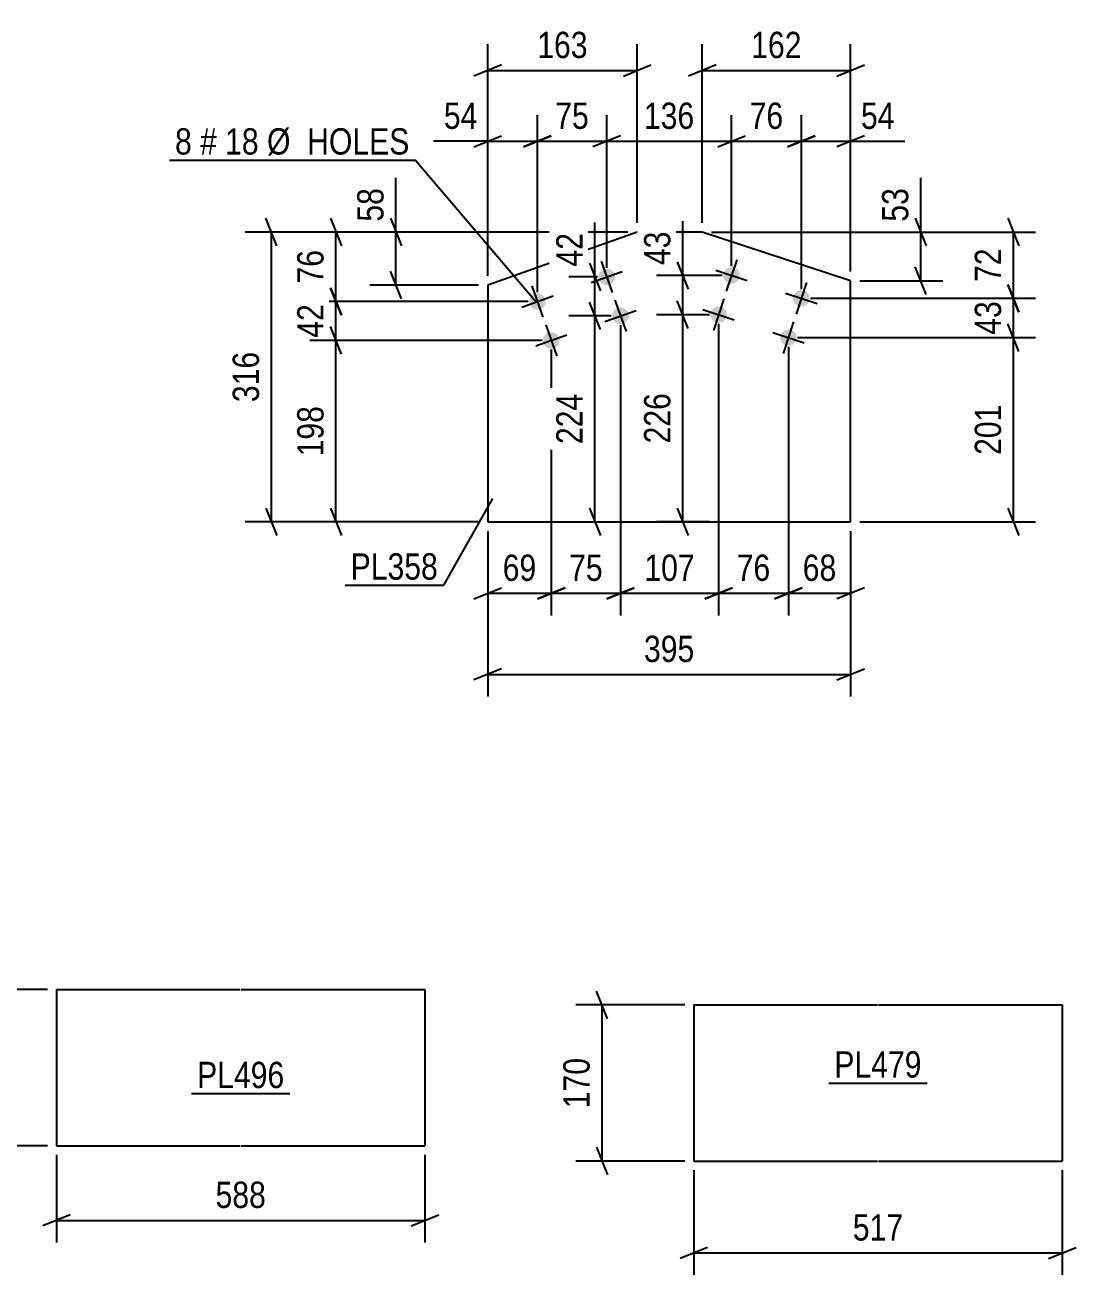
# Model space of a CAD drawing. Header units: millimetres. Extents: x 0 to 841, y 0 to 594.
# Drawn here: x 417.9 to 532.4, y 307.3 to 443.4 of the extents above; entities that cross this region are included whole.
import ezdxf

# ---------------------------------------------------------------- set-up
doc = ezdxf.new("R2010")
doc.units = ezdxf.units.MM
doc.styles.add('Arial Narrow', font='ARIALN.TTF', dxfattribs={"height": 0.2})

# ---------------------------------------------------------------- blocks, each defined once
blk = doc.blocks.new('Part-570369591-17394 - 17393')
at = {"color": 2, "linetype": 'Continuous'}
for p, q in [((490.76, 336.72), (490.76, 319.72)), ((490.76, 336.72), (510.76, 336.72)), ((510.86, 336.72), (530.86, 336.72)), ((530.86, 336.72), (530.86, 319.72)), ((490.76, 319.72), (510.76, 319.72)), ((510.86, 319.72), (530.86, 319.72))]:
    blk.add_line(p, q, dxfattribs=at)
blk = doc.blocks.new('Part-570369591-17402 - 17401')
at = {"color": 2, "linetype": 'Continuous'}
for p, q in [((421.38, 338.39), (421.38, 321.39)), ((421.38, 338.39), (441.38, 338.39)), ((441.48, 338.39), (461.48, 338.39)), ((461.48, 338.39), (461.48, 321.39)), ((421.38, 321.39), (441.38, 321.39)), ((441.48, 321.39), (461.48, 321.39))]:
    blk.add_line(p, q, dxfattribs=at)
blk = doc.blocks.new('Part-570369591-17482 - 17481')
at = {"color": 2, "linetype": 'Continuous'}
for p, q in [((484.58, 420.89), (468.32, 415.12)), ((491.67, 420.89), (484.58, 420.89)), ((507.82, 415.59), (491.67, 420.89)), ((507.82, 389.33), (507.82, 415.59)), ((468.32, 415.12), (468.32, 389.33)), ((468.32, 389.33), (507.82, 389.33))]:
    blk.add_line(p, q, dxfattribs=at)
blk = doc.blocks.new('Bolt-570369591-17483 - 17481')
at = {"linetype": 'Continuous'}
for points in [[(495.71, 415.88, -1), (494, 416.45, -1)], [(503.31, 413.39, -1), (501.6, 413.95, -1)], [(494.31, 411.61, -1), (492.6, 412.17, -1)], [(501.91, 409.11, -1), (500.2, 409.67, -1)]]:
    blk.add_hatch(color=1, dxfattribs=at).paths.add_polyline_path(points)
at = {"color": 1, "linetype": 'Continuous'}
for p, q in [((493.14, 416.73), (496.56, 415.6)), ((495.42, 417.87), (494.29, 414.45)), ((503.02, 415.38), (501.89, 411.96)), ((500.74, 414.23), (504.17, 413.11)), ((491.74, 412.45), (495.16, 411.33)), ((494.01, 413.6), (492.89, 410.18)), ((501.61, 411.1), (500.49, 407.68)), ((499.34, 409.95), (502.76, 408.83))]:
    blk.add_line(p, q, dxfattribs=at)
blk = doc.blocks.new('Bolt-570369591-17484 - 17481')
at = {"linetype": 'Continuous'}
for points in [[(482.12, 416.3, -1), (480.42, 415.7, -1)], [(474.58, 413.63, -1), (472.88, 413.03, -1)], [(483.62, 412.06, -1), (481.93, 411.46, -1)], [(476.08, 409.39, -1), (474.39, 408.78, -1)]]:
    blk.add_hatch(color=1, dxfattribs=at).paths.add_polyline_path(points)
at = {"color": 1, "linetype": 'Continuous'}
for p, q in [((479.57, 415.4), (482.96, 416.6)), ((480.67, 417.7), (481.87, 414.31)), ((472.03, 412.72), (475.43, 413.93)), ((473.13, 415.02), (474.33, 411.63)), ((482.17, 413.46), (483.38, 410.07)), ((481.08, 411.16), (484.47, 412.36)), ((474.63, 410.78), (475.84, 407.39)), ((473.54, 408.48), (476.93, 409.69))]:
    blk.add_line(p, q, dxfattribs=at)
blk = doc.blocks.new('StraightDimension-570369591-17788 - 17393')
at = {"color": 7, "linetype": 'Continuous'}
for p, q in [((481.36, 335.22), (480.16, 338.22)), ((489.76, 336.72), (477.91, 336.72)), ((480.76, 319.72), (480.76, 336.72)), ((480.16, 321.22), (481.36, 318.22)), ((489.76, 319.72), (477.91, 319.72))]:
    blk.add_line(p, q, dxfattribs=at)
at = {"color": 0}
blk.add_wipeout([(480.01, 331.56), (475.81, 331.56), (475.81, 324.88), (480.01, 324.88)], dxfattribs=at)
at = {"color": 3, "style": 'Arial Narrow'}
blk.add_text('170', height=2.863, rotation=90.0002, dxfattribs=at).set_placement((479.41, 325.48))
blk = doc.blocks.new('StraightDimension-570369591-17792 - 17393')
at = {"color": 7, "linetype": 'Continuous'}
for p, q in [((490.76, 318.72), (490.76, 307.32)), ((530.86, 318.72), (530.86, 307.32)), ((492.26, 310.32), (489.26, 309.12)), ((490.76, 309.72), (530.86, 309.72)), ((529.36, 309.12), (532.36, 310.32))]:
    blk.add_line(p, q, dxfattribs=at)
at = {"color": 0}
blk.add_wipeout([(514.15, 310.47), (514.15, 314.67), (507.46, 314.67), (507.46, 310.47)], dxfattribs=at)
at = {"color": 3, "style": 'Arial Narrow'}
blk.add_text('517', height=2.863, dxfattribs=at).set_placement((508.06, 311.07))
blk = doc.blocks.new('StraightDimension-570369591-17796 - 17401')
at = {"color": 7, "linetype": 'Continuous'}
for p, q in [((413.96, 336.89), (412.76, 339.89)), ((420.38, 338.39), (410.51, 338.39)), ((413.36, 321.39), (413.36, 338.39)), ((412.76, 322.89), (413.96, 319.89)), ((420.38, 321.39), (410.51, 321.39))]:
    blk.add_line(p, q, dxfattribs=at)
at = {"color": 0}
blk.add_wipeout([(412.61, 333.24), (408.41, 333.24), (408.41, 326.55), (412.61, 326.55)], dxfattribs=at)
at = {"color": 3, "style": 'Arial Narrow'}
blk.add_text('170', height=2.863, rotation=90.0002, dxfattribs=at).set_placement((412.01, 327.15))
blk = doc.blocks.new('StraightDimension-570369591-17800 - 17401')
at = {"color": 7, "linetype": 'Continuous'}
for p, q in [((421.38, 320.39), (421.38, 310.87)), ((461.48, 320.39), (461.48, 310.87)), ((422.88, 313.87), (419.88, 312.67)), ((421.38, 313.27), (461.48, 313.27)), ((459.98, 312.67), (462.98, 313.87))]:
    blk.add_line(p, q, dxfattribs=at)
at = {"color": 0}
blk.add_wipeout([(444.77, 314.02), (444.77, 318.22), (438.09, 318.22), (438.09, 314.02)], dxfattribs=at)
at = {"color": 3, "style": 'Arial Narrow'}
blk.add_text('588', height=2.863, dxfattribs=at).set_placement((438.69, 314.62))
blk = doc.blocks.new('StraightDimension-570369591-17932 - 17481')
at = {"color": 7, "linetype": 'Continuous'}
for p, q in [((515.45, 420.89), (515.45, 426.8)), ((515.45, 420.89), (515.45, 426.8)), ((514.85, 422.39), (516.05, 419.39)), ((492.67, 420.89), (517.85, 420.89)), ((515.45, 415.59), (515.45, 420.89)), ((516.05, 414.09), (514.85, 417.09)), ((508.82, 415.59), (517.85, 415.59))]:
    blk.add_line(p, q, dxfattribs=at)
at = {"color": 0}
blk.add_wipeout([(514.7, 426.28), (510.5, 426.28), (510.5, 421.42), (514.7, 421.42)], dxfattribs=at)
at = {"color": 3, "style": 'Arial Narrow'}
blk.add_text('53', height=2.863, rotation=90.0002, dxfattribs=at).set_placement((514.1, 422.02))
blk = doc.blocks.new('StraightDimension-570369591-17928 - 17481')
at = {"color": 7, "linetype": 'Continuous'}
for p, q in [((468.32, 388.33), (468.32, 370.32)), ((507.82, 388.33), (507.82, 370.32)), ((469.82, 373.32), (466.82, 372.12)), ((506.32, 372.12), (509.32, 373.32)), ((468.32, 372.72), (507.82, 372.72))]:
    blk.add_line(p, q, dxfattribs=at)
at = {"color": 0}
blk.add_wipeout([(491.41, 373.47), (491.41, 377.67), (484.73, 377.67), (484.73, 373.47)], dxfattribs=at)
at = {"color": 3, "style": 'Arial Narrow'}
blk.add_text('395', height=2.863, dxfattribs=at).set_placement((485.33, 374.07))
blk = doc.blocks.new('StraightDimension-570369591-17920 - 17481')
at = {"color": 7, "linetype": 'Continuous'}
for p, q in [((491.67, 421.89), (491.67, 441.33)), ((507.82, 416.59), (507.82, 441.33)), ((493.17, 439.08), (490.17, 437.88)), ((491.67, 438.48), (507.82, 438.48)), ((506.32, 437.88), (509.32, 439.08))]:
    blk.add_line(p, q, dxfattribs=at)
at = {"color": 0}
blk.add_wipeout([(503.09, 439.23), (503.09, 443.43), (496.4, 443.43), (496.4, 439.23)], dxfattribs=at)
at = {"color": 3, "style": 'Arial Narrow'}
blk.add_text('162', height=2.863, dxfattribs=at).set_placement((497, 439.83))
blk = doc.blocks.new('StraightDimension-570369591-21755 - 17481')
at = {"color": 7, "linetype": 'Continuous'}
for p, q in [((482.77, 410.76), (482.77, 379.15)), ((475.23, 408.09), (475.23, 379.15)), ((473.73, 380.95), (476.73, 382.15)), ((475.23, 381.55), (482.77, 381.55)), ((484.27, 382.15), (481.27, 380.95))]:
    blk.add_line(p, q, dxfattribs=at)
at = {"color": 0}
blk.add_wipeout([(481.43, 382.3), (481.43, 386.5), (476.58, 386.5), (476.58, 382.3)], dxfattribs=at)
at = {"color": 3, "style": 'Arial Narrow'}
blk.add_text('75', height=2.863, dxfattribs=at).set_placement((477.18, 382.9))
blk = doc.blocks.new('StraightDimension-570369591-21691 - 17481')
at = {"color": 7, "linetype": 'Continuous'}
for p, q in [((524.95, 415.17), (526.15, 412.17)), ((503.46, 413.67), (527.95, 413.67)), ((525.55, 409.39), (525.55, 413.67)), ((526.15, 407.89), (524.95, 410.89)), ((502.05, 409.39), (527.95, 409.39))]:
    blk.add_line(p, q, dxfattribs=at)
at = {"color": 0}
blk.add_wipeout([(524.8, 413.96), (520.6, 413.96), (520.6, 409.1), (524.8, 409.1)], dxfattribs=at)
at = {"color": 3, "style": 'Arial Narrow'}
blk.add_text('43', height=2.863, rotation=90.0002, dxfattribs=at).set_placement((524.2, 409.7))
blk = doc.blocks.new('StraightDimension-570369591-21756 - 17481')
at = {"color": 7, "linetype": 'Continuous'}
for p, q in [((475.23, 408.09), (475.23, 379.15)), ((468.32, 388.33), (468.32, 379.15)), ((466.82, 380.95), (469.82, 382.15)), ((468.32, 381.55), (475.23, 381.55)), ((476.73, 382.15), (473.73, 380.95))]:
    blk.add_line(p, q, dxfattribs=at)
at = {"color": 0}
blk.add_wipeout([(474.2, 382.3), (474.2, 386.5), (469.35, 386.5), (469.35, 382.3)], dxfattribs=at)
at = {"color": 3, "style": 'Arial Narrow'}
blk.add_text('69', height=2.863, dxfattribs=at).set_placement((469.95, 382.9))
blk = doc.blocks.new('StraightDimension-570369591-21692 - 17481')
at = {"color": 7, "linetype": 'Continuous'}
for p, q in [((526.15, 407.89), (524.95, 410.89)), ((502.05, 409.39), (527.95, 409.39)), ((525.55, 389.33), (525.55, 409.39)), ((524.95, 390.83), (526.15, 387.83)), ((508.82, 389.33), (527.95, 389.33))]:
    blk.add_line(p, q, dxfattribs=at)
at = {"color": 0}
blk.add_wipeout([(524.8, 402.7), (520.6, 402.7), (520.6, 396.02), (524.8, 396.02)], dxfattribs=at)
at = {"color": 3, "style": 'Arial Narrow'}
blk.add_text('201', height=2.863, rotation=90.0002, dxfattribs=at).set_placement((524.2, 396.62))
blk = doc.blocks.new('StraightDimension-570369591-17922 - 17481')
at = {"color": 7, "linetype": 'Continuous'}
for p, q in [((468.32, 416.12), (468.32, 441.33)), ((484.58, 421.89), (484.58, 441.33)), ((469.82, 439.08), (466.82, 437.88)), ((468.32, 438.48), (484.58, 438.48)), ((483.08, 437.88), (486.08, 439.08))]:
    blk.add_line(p, q, dxfattribs=at)
at = {"color": 0}
blk.add_wipeout([(479.79, 439.23), (479.79, 443.43), (473.11, 443.43), (473.11, 439.23)], dxfattribs=at)
at = {"color": 3, "style": 'Arial Narrow'}
blk.add_text('163', height=2.863, dxfattribs=at).set_placement((473.71, 439.83))
blk = doc.blocks.new('StraightDimension-570369591-17936 - 17481')
at = {"color": 7, "linetype": 'Continuous'}
for p, q in [((458.32, 420.89), (458.32, 426.8)), ((458.32, 420.89), (458.32, 426.8)), ((457.72, 422.39), (458.92, 419.39)), ((483.58, 420.89), (455.47, 420.89)), ((458.32, 415.12), (458.32, 420.89)), ((458.92, 413.62), (457.72, 416.62)), ((467.32, 415.12), (455.47, 415.12))]:
    blk.add_line(p, q, dxfattribs=at)
at = {"color": 0}
blk.add_wipeout([(457.57, 426.28), (453.37, 426.28), (453.37, 421.42), (457.57, 421.42)], dxfattribs=at)
at = {"color": 3, "style": 'Arial Narrow'}
blk.add_text('58', height=2.863, rotation=90.0002, dxfattribs=at).set_placement((456.97, 422.02))
blk = doc.blocks.new('StraightDimension-570369591-21632 - 17481')
at = {"color": 7, "linetype": 'Continuous'}
for p, q in [((473.73, 414.33), (473.73, 433.62)), ((481.27, 417), (481.27, 433.62)), ((472.23, 430.17), (475.23, 431.37)), ((473.73, 430.77), (481.27, 430.77)), ((482.77, 431.37), (479.77, 430.17))]:
    blk.add_line(p, q, dxfattribs=at)
at = {"color": 0}
blk.add_wipeout([(479.93, 431.52), (479.93, 435.72), (475.07, 435.72), (475.07, 431.52)], dxfattribs=at)
at = {"color": 3, "style": 'Arial Narrow'}
blk.add_text('75', height=2.863, dxfattribs=at).set_placement((475.67, 432.12))
blk = doc.blocks.new('StraightDimension-570369591-18010 - 17481')
at = {"color": 7, "linetype": 'Continuous'}
for p, q in [((445.37, 419.39), (444.17, 422.39)), ((483.58, 420.89), (441.92, 420.89)), ((444.77, 389.33), (444.77, 420.89)), ((444.17, 390.83), (445.37, 387.83)), ((467.32, 389.33), (441.92, 389.33))]:
    blk.add_line(p, q, dxfattribs=at)
at = {"color": 0}
blk.add_wipeout([(444.02, 408.45), (439.82, 408.45), (439.82, 401.77), (444.02, 401.77)], dxfattribs=at)
at = {"color": 3, "style": 'Arial Narrow'}
blk.add_text('316', height=2.863, rotation=90.0002, dxfattribs=at).set_placement((443.42, 402.37))
blk = doc.blocks.new('StraightDimension-570369591-21598 - 17481')
at = {"color": 7, "linetype": 'Continuous'}
for p, q in [((451.19, 422.39), (452.39, 419.39)), ((483.58, 420.89), (448.94, 420.89)), ((451.79, 413.33), (451.79, 420.89)), ((452.39, 411.83), (451.19, 414.83)), ((472.73, 413.33), (448.94, 413.33))]:
    blk.add_line(p, q, dxfattribs=at)
at = {"color": 0}
blk.add_wipeout([(451.04, 419.54), (446.84, 419.54), (446.84, 414.68), (451.04, 414.68)], dxfattribs=at)
at = {"color": 3, "style": 'Arial Narrow'}
blk.add_text('76', height=2.863, rotation=90.0002, dxfattribs=at).set_placement((450.44, 415.28))
blk = doc.blocks.new('StraightDimension-570369591-21599 - 17481')
at = {"color": 7, "linetype": 'Continuous'}
for p, q in [((451.19, 414.83), (452.39, 411.83)), ((472.73, 413.33), (448.94, 413.33)), ((451.79, 409.09), (451.79, 413.33)), ((452.39, 407.59), (451.19, 410.59)), ((474.23, 409.09), (448.94, 409.09))]:
    blk.add_line(p, q, dxfattribs=at)
at = {"color": 0}
blk.add_wipeout([(451.04, 413.63), (446.84, 413.63), (446.84, 408.78), (451.04, 408.78)], dxfattribs=at)
at = {"color": 3, "style": 'Arial Narrow'}
blk.add_text('42', height=2.863, rotation=90.0002, dxfattribs=at).set_placement((450.44, 409.38))
blk = doc.blocks.new('StraightDimension-570369591-21728 - 17481')
at = {"color": 7, "linetype": 'Continuous'}
for p, q in [((489.55, 416.16), (489.55, 422.07)), ((489.55, 416.16), (489.55, 422.07)), ((488.95, 417.66), (490.15, 414.66)), ((493.85, 416.16), (486.7, 416.16)), ((489.55, 411.89), (489.55, 416.16)), ((490.15, 410.39), (488.95, 413.39)), ((492.45, 411.89), (486.7, 411.89))]:
    blk.add_line(p, q, dxfattribs=at)
at = {"color": 0}
blk.add_wipeout([(488.8, 421.55), (484.6, 421.55), (484.6, 416.69), (488.8, 416.69)], dxfattribs=at)
at = {"color": 3, "style": 'Arial Narrow'}
blk.add_text('43', height=2.863, rotation=90.0002, dxfattribs=at).set_placement((488.2, 417.29))
blk = doc.blocks.new('StraightDimension-570369591-21600 - 17481')
at = {"color": 7, "linetype": 'Continuous'}
for p, q in [((452.39, 407.59), (451.19, 410.59)), ((474.23, 409.09), (448.94, 409.09)), ((451.79, 389.33), (451.79, 409.09)), ((451.19, 390.83), (452.39, 387.83)), ((467.32, 389.33), (448.94, 389.33))]:
    blk.add_line(p, q, dxfattribs=at)
at = {"color": 0}
blk.add_wipeout([(451.04, 402.55), (446.84, 402.55), (446.84, 395.86), (451.04, 395.86)], dxfattribs=at)
at = {"color": 3, "style": 'Arial Narrow'}
blk.add_text('198', height=2.863, rotation=90.0002, dxfattribs=at).set_placement((450.44, 396.46))
blk = doc.blocks.new('StraightDimension-570369591-21629 - 17481')
at = {"color": 7, "linetype": 'Continuous'}
for p, q in [((502.46, 414.67), (502.46, 433.62)), ((507.82, 416.59), (507.82, 433.62)), ((500.96, 430.17), (503.96, 431.37)), ((502.46, 430.77), (507.82, 430.77)), ((509.32, 431.37), (506.32, 430.17)), ((507.82, 430.77), (513.73, 430.77)), ((507.82, 430.77), (513.73, 430.77))]:
    blk.add_line(p, q, dxfattribs=at)
at = {"color": 0}
blk.add_wipeout([(513.2, 431.52), (513.2, 435.72), (508.35, 435.72), (508.35, 431.52)], dxfattribs=at)
at = {"color": 3, "style": 'Arial Narrow'}
blk.add_text('54', height=2.863, dxfattribs=at).set_placement((508.95, 432.12))
blk = doc.blocks.new('StraightDimension-570369591-21630 - 17481')
at = {"color": 7, "linetype": 'Continuous'}
for p, q in [((494.85, 417.16), (494.85, 433.62)), ((502.46, 414.67), (502.46, 433.62)), ((493.35, 430.17), (496.35, 431.37)), ((494.85, 430.77), (502.46, 430.77)), ((503.96, 431.37), (500.96, 430.17))]:
    blk.add_line(p, q, dxfattribs=at)
at = {"color": 0}
blk.add_wipeout([(501.08, 431.52), (501.08, 435.72), (496.23, 435.72), (496.23, 431.52)], dxfattribs=at)
at = {"color": 3, "style": 'Arial Narrow'}
blk.add_text('76', height=2.863, dxfattribs=at).set_placement((496.83, 432.12))
blk = doc.blocks.new('StraightDimension-570369591-21631 - 17481')
at = {"color": 7, "linetype": 'Continuous'}
for p, q in [((481.27, 417), (481.27, 433.62)), ((494.85, 417.16), (494.85, 433.62)), ((482.77, 431.37), (479.77, 430.17)), ((481.27, 430.77), (494.85, 430.77)), ((493.35, 430.17), (496.35, 431.37))]:
    blk.add_line(p, q, dxfattribs=at)
at = {"color": 0}
blk.add_wipeout([(491.4, 431.52), (491.4, 435.72), (484.72, 435.72), (484.72, 431.52)], dxfattribs=at)
at = {"color": 3, "style": 'Arial Narrow'}
blk.add_text('136', height=2.863, dxfattribs=at).set_placement((485.32, 432.12))
blk = doc.blocks.new('StraightDimension-570369591-21633 - 17481')
at = {"color": 7, "linetype": 'Continuous'}
for p, q in [((468.32, 416.12), (468.32, 433.62)), ((473.73, 414.33), (473.73, 433.62)), ((468.32, 430.77), (462.41, 430.77)), ((468.32, 430.77), (462.41, 430.77)), ((466.82, 430.17), (469.82, 431.37)), ((468.32, 430.77), (473.73, 430.77)), ((475.23, 431.37), (472.23, 430.17))]:
    blk.add_line(p, q, dxfattribs=at)
at = {"color": 0}
blk.add_wipeout([(467.79, 431.52), (467.79, 435.72), (462.94, 435.72), (462.94, 431.52)], dxfattribs=at)
at = {"color": 3, "style": 'Arial Narrow'}
blk.add_text('54', height=2.863, dxfattribs=at).set_placement((463.54, 432.12))
blk = doc.blocks.new('StraightDimension-570369591-21754 - 17481')
at = {"color": 7, "linetype": 'Continuous'}
for p, q in [((482.77, 410.76), (482.77, 379.15)), ((493.45, 410.89), (493.45, 379.15)), ((481.27, 380.95), (484.27, 382.15)), ((482.77, 381.55), (493.45, 381.55)), ((494.95, 382.15), (491.95, 380.95))]:
    blk.add_line(p, q, dxfattribs=at)
at = {"color": 0}
blk.add_wipeout([(491.45, 382.3), (491.45, 386.5), (484.77, 386.5), (484.77, 382.3)], dxfattribs=at)
at = {"color": 3, "style": 'Arial Narrow'}
blk.add_text('107', height=2.863, dxfattribs=at).set_placement((485.37, 382.9))
blk = doc.blocks.new('StraightDimension-570369591-21690 - 17481')
at = {"color": 7, "linetype": 'Continuous'}
for p, q in [((524.95, 422.39), (526.15, 419.39)), ((492.67, 420.89), (527.95, 420.89)), ((525.55, 413.67), (525.55, 420.89)), ((526.15, 412.17), (524.95, 415.17)), ((503.46, 413.67), (527.95, 413.67))]:
    blk.add_line(p, q, dxfattribs=at)
at = {"color": 0}
blk.add_wipeout([(524.8, 419.71), (520.6, 419.71), (520.6, 414.85), (524.8, 414.85)], dxfattribs=at)
at = {"color": 3, "style": 'Arial Narrow'}
blk.add_text('72', height=2.863, rotation=90.0002, dxfattribs=at).set_placement((524.2, 415.45))
blk = doc.blocks.new('StraightDimension-570369591-21713 - 17481')
at = {"color": 7, "linetype": 'Continuous'}
for p, q in [((479.99, 416), (479.99, 421.91)), ((479.99, 416), (479.99, 421.91)), ((479.39, 417.5), (480.59, 414.5)), ((480.27, 416), (477.14, 416)), ((479.99, 411.76), (479.99, 416)), ((480.59, 410.26), (479.39, 413.26)), ((481.77, 411.76), (477.14, 411.76))]:
    blk.add_line(p, q, dxfattribs=at)
at = {"color": 0}
blk.add_wipeout([(479.24, 421.38), (475.04, 421.38), (475.04, 416.53), (479.24, 416.53)], dxfattribs=at)
at = {"color": 3, "style": 'Arial Narrow'}
blk.add_text('42', height=2.863, rotation=90.0002, dxfattribs=at).set_placement((478.64, 417.13))
blk = doc.blocks.new('StraightDimension-570369591-21714 - 17481')
at = {"color": 7, "linetype": 'Continuous'}
for p, q in [((480.59, 410.26), (479.39, 413.26)), ((481.77, 411.76), (477.14, 411.76)), ((479.99, 389.33), (479.99, 411.76)), ((479.39, 390.83), (480.59, 387.83)), ((469.32, 389.33), (482.39, 389.33))]:
    blk.add_line(p, q, dxfattribs=at)
at = {"color": 0}
blk.add_wipeout([(479.24, 403.89), (475.04, 403.89), (475.04, 397.2), (479.24, 397.2)], dxfattribs=at)
at = {"color": 3, "style": 'Arial Narrow'}
blk.add_text('224', height=2.863, rotation=90.0002, dxfattribs=at).set_placement((478.64, 397.8))
blk = doc.blocks.new('StraightDimension-570369591-21729 - 17481')
at = {"color": 7, "linetype": 'Continuous'}
for p, q in [((490.15, 410.39), (488.95, 413.39)), ((492.45, 411.89), (486.7, 411.89)), ((489.55, 389.33), (489.55, 411.89)), ((488.95, 390.83), (490.15, 387.83)), ((492.45, 389.33), (486.7, 389.33))]:
    blk.add_line(p, q, dxfattribs=at)
at = {"color": 0}
blk.add_wipeout([(488.8, 403.95), (484.6, 403.95), (484.6, 397.27), (488.8, 397.27)], dxfattribs=at)
at = {"color": 3, "style": 'Arial Narrow'}
blk.add_text('226', height=2.863, rotation=90.0002, dxfattribs=at).set_placement((488.2, 397.87))
blk = doc.blocks.new('StraightDimension-570369591-21752 - 17481')
at = {"color": 7, "linetype": 'Continuous'}
for p, q in [((501.05, 408.39), (501.05, 379.15)), ((507.82, 388.33), (507.82, 379.15)), ((499.55, 380.95), (502.55, 382.15)), ((501.05, 381.55), (507.82, 381.55)), ((509.32, 382.15), (506.32, 380.95))]:
    blk.add_line(p, q, dxfattribs=at)
at = {"color": 0}
blk.add_wipeout([(506.86, 382.3), (506.86, 386.5), (502.01, 386.5), (502.01, 382.3)], dxfattribs=at)
at = {"color": 3, "style": 'Arial Narrow'}
blk.add_text('68', height=2.863, dxfattribs=at).set_placement((502.61, 382.9))
blk = doc.blocks.new('StraightDimension-570369591-21753 - 17481')
at = {"color": 7, "linetype": 'Continuous'}
for p, q in [((493.45, 410.89), (493.45, 379.15)), ((501.05, 408.39), (501.05, 379.15)), ((491.95, 380.95), (494.95, 382.15)), ((493.45, 381.55), (501.05, 381.55)), ((502.55, 382.15), (499.55, 380.95))]:
    blk.add_line(p, q, dxfattribs=at)
at = {"color": 0}
blk.add_wipeout([(499.68, 382.3), (499.68, 386.5), (494.82, 386.5), (494.82, 382.3)], dxfattribs=at)
at = {"color": 3, "style": 'Arial Narrow'}
blk.add_text('76', height=2.863, dxfattribs=at).set_placement((495.42, 382.9))
blk = doc.blocks.new('Mark-570369591-18459 - 17393')
at = {"color": 0}
blk.add_wipeout([(515.56, 328.82), (515.56, 331.82), (506.05, 331.82), (506.05, 328.82)], dxfattribs=at)
blk.add_wipeout([(515.56, 328.82), (515.56, 331.82), (506.05, 331.82), (506.05, 328.82)], dxfattribs=at)
at = {"color": 30, "linetype": 'Continuous'}
blk.add_line((505.45, 328.22), (516.16, 328.22), dxfattribs=at)
at = {"color": 3, "style": 'Arial Narrow'}
blk.add_text('PL479', height=2.863, dxfattribs=at).set_placement((506.05, 328.82))
blk = doc.blocks.new('Mark-570369591-18462 - 17401')
at = {"color": 0}
blk.add_wipeout([(446.18, 327.67), (446.18, 330.67), (436.68, 330.67), (436.68, 327.67)], dxfattribs=at)
blk.add_wipeout([(446.18, 327.67), (446.18, 330.67), (436.68, 330.67), (436.68, 327.67)], dxfattribs=at)
at = {"color": 30, "linetype": 'Continuous'}
blk.add_line((436.08, 327.07), (446.78, 327.07), dxfattribs=at)
at = {"color": 3, "style": 'Arial Narrow'}
blk.add_text('PL496', height=2.863, dxfattribs=at).set_placement((436.68, 327.67))
blk = doc.blocks.new('Mark-570369591-18486 - 17481')
at = {"color": 0}
blk.add_wipeout([(462.9, 383.04), (462.9, 386.04), (453.4, 386.04), (453.4, 383.04)], dxfattribs=at)
blk.add_wipeout([(462.9, 383.04), (462.9, 386.04), (453.4, 386.04), (453.4, 383.04)], dxfattribs=at)
at = {"color": 30, "linetype": 'Continuous'}
for p in [(468.82, 391.86), (452.8, 382.44)]:
    blk.add_line(p, (463.5, 382.44), dxfattribs=at)
at = {"color": 3, "style": 'Arial Narrow'}
blk.add_text('PL358', height=2.863, dxfattribs=at).set_placement((453.4, 383.04))
blk = doc.blocks.new('MarkSet-570369591-21587 - 17481')
at = {"color": 0}
for points in [[(436.11, 429.33), (436.11, 432.33), (434.28, 432.33), (434.28, 429.33)], [(438.83, 429.33), (438.83, 432.33), (437.01, 432.33), (437.01, 429.33)], [(443.39, 429.33), (443.39, 432.33), (439.73, 432.33), (439.73, 429.33)], [(459.82, 429.33), (459.82, 432.33), (444.29, 432.33), (444.29, 429.33)]]:
    blk.add_wipeout(points, dxfattribs=at)
for points in [[(436.11, 429.33), (436.11, 432.33), (434.28, 432.33), (434.28, 429.33)], [(438.83, 429.33), (438.83, 432.33), (437.01, 432.33), (437.01, 429.33)], [(443.39, 429.33), (443.39, 432.33), (439.73, 432.33), (439.73, 429.33)], [(459.82, 429.33), (459.82, 432.33), (444.29, 432.33), (444.29, 429.33)]]:
    blk.add_wipeout(points, dxfattribs=at)
at = {"color": 7, "linetype": 'Continuous'}
for p in [(433.68, 428.73), (473.59, 413.24)]:
    blk.add_line(p, (460.42, 428.73), dxfattribs=at)
at = {"color": 3, "style": 'Arial Narrow'}
for s, height, p in [('8', 2.86, (434.28, 429.33)), ('#', 2.86, (437.01, 429.33)), ('18', 2.863, (439.73, 429.33)), ('Ø  HOLES', 2.863, (444.29, 429.33))]:
    blk.add_text(s, height=height, dxfattribs=at).set_placement(p)

msp = doc.modelspace()

# ---------------------------------------------------------------- block references
for name in ['Part-570369591-17482 - 17481', 'Bolt-570369591-17484 - 17481', 'Bolt-570369591-17483 - 17481', 'StraightDimension-570369591-17928 - 17481', 'StraightDimension-570369591-17796 - 17401', 'Part-570369591-17402 - 17401', 'StraightDimension-570369591-17788 - 17393', 'Part-570369591-17394 - 17393']:
    msp.add_blockref(name, (0, 0))

# ---------------------------------------------------------------- next in the draw order: block references
for name in ['StraightDimension-570369591-17922 - 17481', 'StraightDimension-570369591-17932 - 17481', 'StraightDimension-570369591-21755 - 17481', 'Mark-570369591-18459 - 17393', 'Mark-570369591-18462 - 17401', 'StraightDimension-570369591-17800 - 17401', 'StraightDimension-570369591-17792 - 17393']:
    msp.add_blockref(name, (0, 0))

# ---------------------------------------------------------------- next in the draw order: block references
for name in ['StraightDimension-570369591-17920 - 17481', 'StraightDimension-570369591-17936 - 17481', 'StraightDimension-570369591-21691 - 17481', 'StraightDimension-570369591-21756 - 17481']:
    msp.add_blockref(name, (0, 0))

# ---------------------------------------------------------------- next in the draw order: block references
for name in ['StraightDimension-570369591-21632 - 17481', 'StraightDimension-570369591-21629 - 17481', 'StraightDimension-570369591-21728 - 17481', 'StraightDimension-570369591-21692 - 17481']:
    msp.add_blockref(name, (0, 0))

# ---------------------------------------------------------------- next in the draw order: block references
for name in ['StraightDimension-570369591-21630 - 17481', 'StraightDimension-570369591-18010 - 17481', 'StraightDimension-570369591-21752 - 17481']:
    msp.add_blockref(name, (0, 0))

# ---------------------------------------------------------------- next in the draw order: block references
for name in ['StraightDimension-570369591-21598 - 17481', 'StraightDimension-570369591-21754 - 17481']:
    msp.add_blockref(name, (0, 0))

# ---------------------------------------------------------------- next in the draw order: block references
for name in ['StraightDimension-570369591-21631 - 17481', 'StraightDimension-570369591-21599 - 17481']:
    msp.add_blockref(name, (0, 0))

# ---------------------------------------------------------------- next in the draw order: block references
for name in ['StraightDimension-570369591-21633 - 17481', 'StraightDimension-570369591-21690 - 17481', 'StraightDimension-570369591-21600 - 17481']:
    msp.add_blockref(name, (0, 0))

# ---------------------------------------------------------------- next in the draw order: block references
for name in ['StraightDimension-570369591-21713 - 17481', 'StraightDimension-570369591-21729 - 17481']:
    msp.add_blockref(name, (0, 0))

# ---------------------------------------------------------------- next in the draw order: block references
for name in ['StraightDimension-570369591-21714 - 17481', 'StraightDimension-570369591-21753 - 17481']:
    msp.add_blockref(name, (0, 0))

# ---------------------------------------------------------------- next in the draw order: block references
for name in ['MarkSet-570369591-21587 - 17481', 'Mark-570369591-18486 - 17481']:
    msp.add_blockref(name, (0, 0))

doc.saveas('drawing.dxf')
